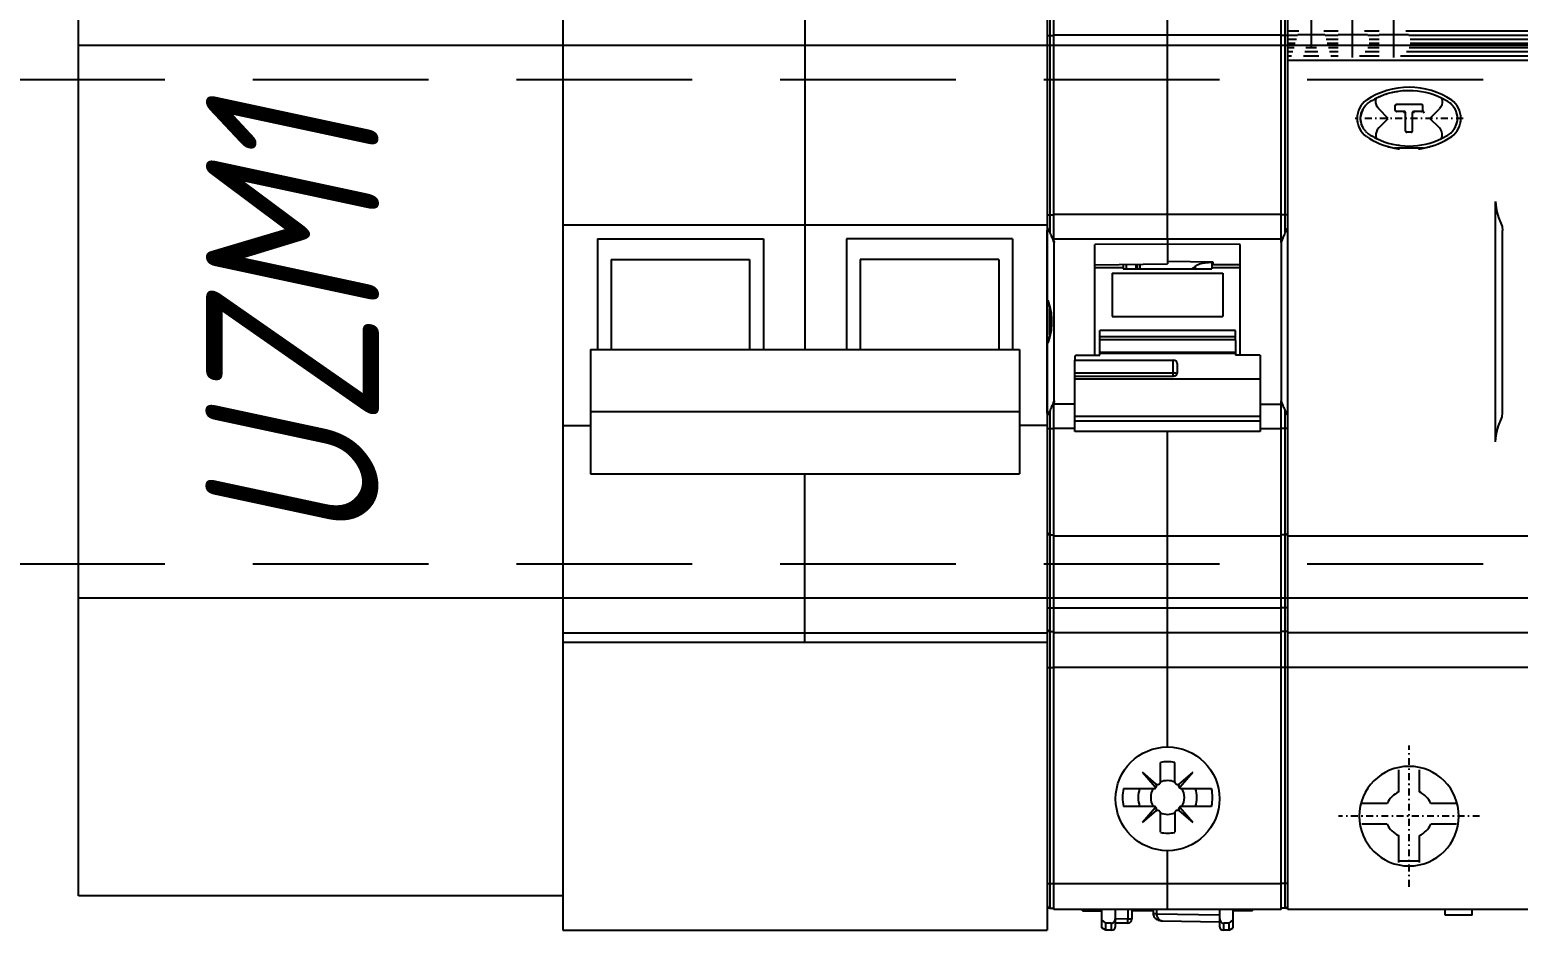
# Model space of a CAD drawing. Header units: millimetres. Extents: x -2573 to 2942, y -1220 to 2800.
# Drawn here: x 128.2 to 235.8, y 1871 to 1936.1 of the extents above; entities that cross this region are included whole.
import ezdxf

# ---------------------------------------------------------------- set-up
doc = ezdxf.new("R2010")
doc.units = ezdxf.units.MM
doc.linetypes.add('DASHDOT', pattern=[1, 0.5, -0.25, 0, -0.25])
doc.linetypes.add('DASHED', pattern=[19.05, 12.7, -6.35])
doc.layers.add('noprint', color=2, linetype='Continuous', true_color=0xffff00, plot=False)
doc.styles.add('textstyle42', font='isocpeui.ttf', dxfattribs={"width": 0.8})

# ---------------------------------------------------------------- blocks, each defined once
blk = doc.blocks.new('рубильник')
for p, q in [((-17.5, 0), (-17.5, -88)), ((17.5, 0), (17.5, -88)), ((-17.5, -88), (17.5, -88))]:
    blk.add_line(p, q)
at = {"color": 0, "linetype": 'Continuous'}
for p, q in [((-17.5, -20.8), (-17.5, -67.2)), ((0, -20.8), (0, -46)), ((17.5, -20.8), (17.5, -67.2)), ((-17.5, -37), (17.5, -37)), ((-15, -38), (-3, -38)), ((-15, -38), (-15, -46)), ((-3, -38), (-3, -46)), ((3, -38), (3, -46)), ((15, -38), (3, -38)), ((15, -38), (15, -46)), ((-14, -39.5), (-4, -39.5)), ((-14, -39.5), (-14, -46)), ((-4, -39.5), (-4, -46)), ((14, -39.5), (4, -39.5)), ((4, -39.5), (4, -46)), ((14, -39.5), (14, -46)), ((-15.5, -46), (-15.5, -55)), ((-15.5, -46), (15.5, -46)), ((15.5, -46), (15.5, -55)), ((-15.5, -50.5), (15.5, -50.5)), ((-17.5, -51.5), (-15.5, -51.5)), ((17.5, -51.5), (15.5, -51.5)), ((-15.5, -55), (15.5, -55)), ((0, -67.2), (0, -55)), ((-17.5, -66.5), (17.5, -66.5)), ((17.5, -67.2), (-17.5, -67.2))]:
    blk.add_line(p, q, dxfattribs=at)
blk = doc.blocks.new('расцепитель')
at = {"color": 7, "linetype": 'Continuous'}
for p, q in [((-8.7, 1.56), (-8.7, -34.03)), ((-8.21, -34.9), (-8.21, 1.86)), ((8.21, -34.9), (8.21, 1.86)), ((8.7, -82.84), (8.7, 1.56)), ((0, -34.67), (0, -10.14)), ((-8.7, -47.25), (-8.7, -34.03)), ((-8.2, -46.37), (-8.2, -34.91)), ((0, -35.04), (-5.25, -35.07)), ((-5.25, -43.06), (-5.25, -35.07)), ((0, -34.67), (0, -36.47)), ((5.25, -35.07), (0, -35.04)), ((5.25, -43.06), (5.25, -35.07)), ((8.2, -34.91), (8.2, -46.37)), ((-5.25, -36.53), (0, -36.47)), ((-3.2, -36.51), (-3.2, -36.73)), ((-3, -36.5), (-3, -36.81)), ((-2.3, -36.5), (-2.3, -36.81)), ((-2, -36.49), (-2, -36.81)), ((3.3, -36.33), (0, -36.29)), ((3.2, -36.33), (3.2, -36.73)), ((3.3, -36.52), (3.3, -36.33)), ((5.25, -36.54), (3.3, -36.52)), ((-4, -37.13), (4, -37.13)), ((-4, -37.13), (-4, -40.26)), ((-3.2, -36.73), (-3.2, -36.81)), ((-3.2, -36.81), (3.2, -36.81)), ((1.75, -36.81), (2, -36.68)), ((2, -36.68), (2, -36.81)), ((3.2, -36.73), (3.2, -36.81)), ((4, -37.13), (4, -40.26)), ((-4, -40.26), (4, -40.26)), ((-4.9, -42), (-4.9, -41.27)), ((4.9, -42), (4.9, -41.27)), ((-4.9, -42.86), (-4.9, -42)), ((4.9, -42.86), (-4.9, -42.86)), ((-4.9, -43.06), (-4.9, -42.86)), ((4.9, -42), (4.9, -42.86)), ((4.9, -42.86), (4.9, -43.06)), ((-6.55, -43.06), (-6.7, -43.13)), ((-6.7, -43.13), (-6.7, -43.43)), ((-6.7, -43.43), (0.4, -43.43)), ((-6.7, -48.57), (-6.7, -43.43)), ((-6.55, -43.06), (-4.9, -43.06)), ((0.7, -43.66), (0.7, -44.36)), ((6.7, -43.06), (4.9, -43.06)), ((6.7, -43.06), (6.7, -48.57)), ((-6.7, -44.58), (0.4, -44.58)), ((-8.7, -47.25), (-8.7, -82.84)), ((-8.21, -83.14), (-8.21, -46.38)), ((8.21, -83.14), (8.21, -46.38)), ((6.7, -48.57), (-6.7, -48.57)), ((0, -71.39), (0, -48.57)), ((-8.5, -56.04), (-8.21, -56.04)), ((8.21, -56.14), (-8.21, -56.14)), ((8.5, -56.04), (8.21, -56.04)), ((-8.5, -63.04), (-8.21, -63.04)), ((8.21, -63.14), (-8.21, -63.14)), ((8.5, -63.04), (8.21, -63.04)), ((-8.5, -65.64), (-8.21, -65.64)), ((8.21, -65.64), (-8.21, -65.64)), ((8.5, -65.64), (8.21, -65.64)), ((-0.51, -73.9), (-0.51, -72.52)), ((0.52, -73.9), (0.52, -72.52)), ((-0.83, -74.08), (-1.82, -73.22)), ((-1.82, -73.22), (-0.9, -74.28)), ((-0.9, -74.28), (-0.8, -74.17)), ((0.79, -74.17), (0.9, -74.28)), ((1.82, -73.22), (0.81, -74.09)), ((0.9, -74.28), (1.82, -73.22)), ((-3.19, -74.39), (-0.99, -74.39)), ((0.99, -74.39), (3.18, -74.39)), ((-0.99, -75.69), (-3.19, -75.69)), ((-0.9, -75.8), (-1.82, -76.86)), ((-1.82, -76.86), (-0.83, -76)), ((-0.8, -75.91), (-0.9, -75.8)), ((-0.51, -77.56), (-0.51, -76.18)), ((0.52, -76.17), (0.52, -77.56)), ((0.9, -75.8), (0.8, -75.9)), ((0.83, -76), (1.82, -76.86)), ((1.82, -76.86), (0.9, -75.8)), ((3.18, -75.69), (1, -75.69)), ((0, -83.14), (0, -78.89)), ((-8.5, -83.04), (-8.21, -83.04)), ((8.21, -83.14), (-8.21, -83.14)), ((-6.15, -83.24), (-6.15, -83.14)), ((-6.15, -83.24), (-4.75, -83.24)), ((-4.75, -84.47), (-4.75, -83.14)), ((-3.75, -84.34), (-3.75, -83.14)), ((-2.58, -83.14), (-2.58, -83.82)), ((-1.04, -83.24), (-2.58, -83.24)), ((-1.04, -83.14), (-1.04, -83.45)), ((3.75, -83.14), (3.75, -84.34)), ((4.75, -84.47), (4.75, -83.14)), ((6.15, -83.24), (4.75, -83.24)), ((6.15, -83.24), (6.15, -83.14)), ((8.5, -83.04), (8.21, -83.04)), ((-4.45, -84.14), (-4.75, -83.89)), ((-4.45, -84.64), (-4.75, -84.47)), ((-4.05, -84.14), (-4.45, -84.14)), ((-4.45, -84.64), (-4.45, -84.14)), ((-4.05, -84.64), (-4.45, -84.64)), ((-2.88, -84.12), (-3.75, -84.13)), ((-0.37, -83.95), (3.75, -84.02)), ((4.45, -84.14), (4.05, -84.14)), ((4.45, -84.64), (4.05, -84.64)), ((4.45, -84.14), (4.75, -83.89)), ((4.45, -84.64), (4.45, -84.14)), ((4.45, -84.64), (4.75, -84.47))]:
    blk.add_line(p, q, dxfattribs=at)
at = {"color": 9, "linetype": 'Continuous', "true_color": 0xc0c0c0}
for p, q in [((-8.5, 1.76), (-8.5, -34.18)), ((8.5, -34.18), (8.5, 1.76)), ((-8.5, -19.94), (-8.21, -19.94)), ((8.21, -19.93), (-8.21, -19.93)), ((8.5, -19.94), (8.21, -19.94)), ((-8.5, -32.91), (-8.21, -32.91)), ((8.21, -32.9), (-8.21, -32.9)), ((8.5, -32.91), (8.21, -32.91)), ((-8.25, -34.76), (-8.21, -34.76)), ((8.21, -34.67), (-8.21, -34.67)), ((8.25, -34.76), (8.21, -34.76)), ((-2.19, -36.5), (-2.19, -36.81)), ((-5.25, -36.73), (-3.2, -36.73)), ((3.2, -36.73), (5.25, -36.73)), ((-8.5, -41.6), (-8.5, -39.68)), ((4.9, -41.27), (-4.9, -41.27)), ((4.9, -41.73), (-4.9, -41.73)), ((4.9, -41.95), (-4.9, -41.95)), ((4.9, -42.94), (-4.9, -42.94)), ((0.4, -44.58), (0.4, -43.43)), ((-6.7, -44.35), (0.4, -44.35)), ((6.7, -44.8), (-6.7, -44.8)), ((-8.5, -47.09), (-8.5, -83.04)), ((-8.25, -46.52), (-8.21, -46.52)), ((-6.7, -46.61), (-8.21, -46.61)), ((6.7, -46.61), (8.21, -46.61)), ((8.25, -46.52), (8.21, -46.52)), ((8.5, -83.04), (8.5, -47.09)), ((-8.5, -48.37), (-8.21, -48.37)), ((-6.7, -48.37), (-8.21, -48.37)), ((6.7, -47.5), (-6.7, -47.5)), ((6.7, -47.84), (-6.7, -47.84)), ((6.7, -48.37), (8.21, -48.37)), ((8.5, -48.37), (8.21, -48.37)), ((-8.5, -61.34), (-8.21, -61.34)), ((8.21, -61.35), (-8.21, -61.35)), ((8.5, -61.34), (8.21, -61.34)), ((-8.5, -81.27), (-8.21, -81.27)), ((8.21, -81.28), (-8.21, -81.28)), ((8.5, -81.27), (8.21, -81.27)), ((-5.85, -83.24), (-5.85, -83.14)), ((-2.88, -83.82), (-3.75, -83.83)), ((-2.88, -83.14), (-2.88, -83.82)), ((-2.88, -83.82), (-2.58, -83.82)), ((-2.88, -84.12), (-2.88, -83.82)), ((-2.2, -83.24), (-2.2, -83.14)), ((-0.8, -83.45), (-1.04, -83.45)), ((-0.8, -83.14), (-0.8, -83.45)), ((-0.8, -83.45), (3.75, -83.52)), ((5.85, -83.24), (5.85, -83.14)), ((-4.05, -84.64), (-4.05, -84.14)), ((4.05, -84.14), (4.05, -84.64))]:
    blk.add_line(p, q, dxfattribs=at)
at = {"color": 7, "linetype": 'Continuous'}
for points in [[(-8.67, -39.19), (-8.64, -39.25), (-8.58, -39.4), (-8.53, -39.56), (-8.49, -39.71), (-8.46, -39.87), (-8.44, -40.02), (-8.42, -40.18), (-8.41, -40.33), (-8.4, -40.49), (-8.4, -40.64)], [(-8.4, -40.64), (-8.4, -40.78), (-8.41, -40.94), (-8.42, -41.1), (-8.44, -41.26), (-8.46, -41.41), (-8.49, -41.57), (-8.53, -41.72), (-8.58, -41.87), (-8.64, -42.03), (-8.67, -42.09)], [(-1.04, -83.45), (-1.04, -83.47), (-1.04, -83.52), (-1.02, -83.57), (-1, -83.62), (-0.98, -83.67), (-0.94, -83.72), (-0.9, -83.76), (-0.85, -83.8), (-0.8, -83.84), (-0.74, -83.87), (-0.68, -83.9), (-0.61, -83.92), (-0.54, -83.94), (-0.47, -83.95), (-0.39, -83.95), (-0.37, -83.95)]]:
    blk.add_lwpolyline(points, dxfattribs=at)
blk.add_circle((0, -75.14), 3.75, dxfattribs=at)
at = {"color": 9, "linetype": 'Continuous', "true_color": 0xc0c0c0}
for centre, start, end in [((-11.97, -40.58), 25.1846, 25.5893), ((-11.97, -40.7), 334.4106, 334.8154)]:
    blk.add_arc(centre, 3.63, start, end, dxfattribs=at)
at = {"color": 7, "linetype": 'Continuous'}
for centre, radius, start, end in [((-8.5, -55.84), 0.2, 180, 270), ((8.5, -55.84), 0.2, 270, 0), ((-8.5, -62.84), 0.2, 180, 270), ((8.5, -62.84), 0.2, 270, 0), ((0, -75.04), 2.58, 78.463, 101.537), ((-0.99, -74.19), 0.2, 270, 45.573), ((-0.71, -73.9), 0.2, 225.573, 0), ((0, -75.04), 1.22, 65.0308, 114.9692), ((0.72, -73.9), 0.2, 180, 313.0821), ((0.99, -74.19), 0.2, 133.0821, 270), ((0, -75.04), 3.25, 168.4677, 191.5323), ((0, -75.04), 2.12, 162.1391, 197.8609), ((0, -75.04), 1.22, 147.8061, 212.1939), ((0, -75.04), 1.22, 0, 32.1939), ((0, -75.04), 1.22, 327.8061, 0), ((0, -75.04), 2.12, 342.1391, 17.8609), ((0, -75.04), 3.25, 348.463, 11.537), ((-0.99, -75.89), 0.2, 314.427, 90), ((-0.71, -76.18), 0.2, 0, 134.427), ((0, -75.04), 1.22, 245.0308, 294.9692), ((0.72, -76.17), 0.2, 45.4387, 180), ((1, -75.89), 0.2, 90, 225.4387), ((0, -75.04), 2.58, 258.463, 281.537), ((-8.5, -82.84), 0.2, 180, 270), ((-2.88, -83.82), 0.3, 270.5773, 0.0001), ((8.5, -82.84), 0.2, 270, 0), ((-4.05, -84.34), 0.3, 270, 0), ((4.05, -84.34), 0.3, 180, 270)]:
    blk.add_arc(centre, radius, start, end, dxfattribs=at)
for centre, major_axis, ratio, start_param, end_param in [((0.4, -43.66), (-0.3, 0), 0.762405, 3.141593, 4.712389), ((0.4, -44.36), (-0.3, 0), 0.701661, 1.570796, 3.141593), ((-4.05, -83.72), (0, 0.424), 0.707107, 3.141593, 4.712389), ((4.05, -83.72), (0, -0.424), 0.707107, 4.712389, 6.283185)]:
    blk.add_ellipse(centre, major_axis=major_axis, ratio=ratio, start_param=start_param, end_param=end_param, dxfattribs=at)
at = {"color": 9, "linetype": 'Continuous', "true_color": 0xc0c0c0}
for points, knots in [([(-8.7, -19.96), (-8.7, -19.96), (-8.7, -19.96), (-8.7, -19.96), (-8.69, -19.96), (-8.68, -19.95), (-8.66, -19.95), (-8.64, -19.95), (-8.61, -19.95), (-8.56, -19.94), (-8.53, -19.94), (-8.5, -19.94)], [0, 0, 0, 0, 0.011049, 0.028326, 0.053708, 0.087568, 0.180168, 0.303483, 0.4531, 0.623445, 1, 1, 1, 1]), ([(8.7, -19.96), (8.7, -19.96), (8.7, -19.96), (8.7, -19.96), (8.69, -19.96), (8.68, -19.95), (8.66, -19.95), (8.64, -19.95), (8.61, -19.95), (8.56, -19.94), (8.53, -19.94), (8.5, -19.94)], [0, 0, 0, 0, 0.011049, 0.028325, 0.053709, 0.087567, 0.180169, 0.303485, 0.4531, 0.623446, 1, 1, 1, 1]), ([(-8.7, -32.92), (-8.7, -32.92), (-8.7, -32.91), (-8.7, -32.91), (-8.69, -32.91), (-8.68, -32.91), (-8.68, -32.91), (-8.67, -32.91), (-8.65, -32.91), (-8.64, -32.91), (-8.61, -32.91), (-8.58, -32.91), (-8.54, -32.91), (-8.51, -32.91), (-8.5, -32.91)], [0, 0, 0, 0, 0.006112, 0.020951, 0.045011, 0.078174, 0.120154, 0.170571, 0.228947, 0.294727, 0.44592, 0.618366, 0.805443, 1, 1, 1, 1]), ([(8.7, -32.92), (8.7, -32.92), (8.7, -32.91), (8.7, -32.91), (8.69, -32.91), (8.68, -32.91), (8.68, -32.91), (8.67, -32.91), (8.65, -32.91), (8.64, -32.91), (8.61, -32.91), (8.58, -32.91), (8.54, -32.91), (8.51, -32.91), (8.5, -32.91)], [0, 0, 0, 0, 0.006113, 0.020951, 0.045012, 0.078173, 0.120154, 0.170572, 0.228946, 0.294729, 0.44592, 0.618367, 0.805444, 1, 1, 1, 1]), ([(-8.69, -39.03), (-8.66, -39.09), (-8.61, -39.21), (-8.55, -39.39), (-8.49, -39.58), (-8.45, -39.78), (-8.42, -39.98), (-8.39, -40.27), (-8.39, -40.49), (-8.39, -40.64)], [0, 0, 0, 0, 0.113595, 0.22929, 0.348496, 0.47193, 0.599594, 0.730886, 1, 1, 1, 1]), ([(-8.39, -40.64), (-8.39, -40.79), (-8.39, -41.01), (-8.42, -41.3), (-8.45, -41.5), (-8.49, -41.7), (-8.55, -41.89), (-8.61, -42.07), (-8.66, -42.19), (-8.69, -42.24)], [0, 0, 0, 0, 0.269114, 0.400406, 0.52807, 0.651504, 0.77071, 0.886405, 1, 1, 1, 1]), ([(0.69, -44.42), (0.68, -44.42), (0.67, -44.41), (0.65, -44.39), (0.61, -44.38), (0.56, -44.36), (0.49, -44.35), (0.43, -44.35), (0.4, -44.35)], [0, 0, 0, 0, 0.077213, 0.170417, 0.279785, 0.404096, 0.688251, 1, 1, 1, 1]), ([(-8.7, -48.36), (-8.7, -48.36), (-8.7, -48.36), (-8.7, -48.36), (-8.69, -48.37), (-8.68, -48.37), (-8.68, -48.37), (-8.67, -48.37), (-8.65, -48.37), (-8.64, -48.37), (-8.61, -48.37), (-8.58, -48.37), (-8.54, -48.37), (-8.51, -48.37), (-8.5, -48.37)], [0, 0, 0, 0, 0.006112, 0.020951, 0.045011, 0.078174, 0.120154, 0.170571, 0.228947, 0.294727, 0.44592, 0.618366, 0.805443, 1, 1, 1, 1]), ([(8.7, -48.36), (8.7, -48.36), (8.7, -48.36), (8.7, -48.36), (8.69, -48.37), (8.68, -48.37), (8.68, -48.37), (8.67, -48.37), (8.65, -48.37), (8.64, -48.37), (8.61, -48.37), (8.58, -48.37), (8.54, -48.37), (8.51, -48.37), (8.5, -48.37)], [0, 0, 0, 0, 0.006112, 0.020951, 0.045012, 0.078174, 0.120154, 0.170571, 0.228948, 0.294727, 0.44592, 0.618366, 0.805443, 1, 1, 1, 1]), ([(-8.7, -61.32), (-8.7, -61.32), (-8.7, -61.32), (-8.7, -61.32), (-8.69, -61.32), (-8.68, -61.33), (-8.66, -61.33), (-8.64, -61.33), (-8.61, -61.33), (-8.56, -61.34), (-8.53, -61.34), (-8.5, -61.34)], [0, 0, 0, 0, 0.011071, 0.028361, 0.053751, 0.087615, 0.180217, 0.303528, 0.453137, 0.623472, 1, 1, 1, 1]), ([(8.7, -61.32), (8.7, -61.32), (8.7, -61.32), (8.7, -61.32), (8.69, -61.32), (8.68, -61.33), (8.66, -61.33), (8.64, -61.33), (8.61, -61.33), (8.56, -61.34), (8.53, -61.34), (8.5, -61.34)], [0, 0, 0, 0, 0.011071, 0.028361, 0.053751, 0.087615, 0.180217, 0.303529, 0.453137, 0.623472, 1, 1, 1, 1]), ([(-8.7, -81.26), (-8.7, -81.26), (-8.7, -81.26), (-8.7, -81.26), (-8.69, -81.26), (-8.68, -81.26), (-8.66, -81.27), (-8.64, -81.27), (-8.61, -81.27), (-8.58, -81.27), (-8.54, -81.27), (-8.51, -81.27), (-8.5, -81.27)], [0, 0, 0, 0, 0.008294, 0.024077, 0.048626, 0.082035, 0.174467, 0.298258, 0.448803, 0.620399, 0.806492, 1, 1, 1, 1]), ([(8.7, -81.26), (8.7, -81.26), (8.7, -81.26), (8.7, -81.26), (8.69, -81.26), (8.68, -81.26), (8.66, -81.27), (8.64, -81.27), (8.61, -81.27), (8.58, -81.27), (8.54, -81.27), (8.51, -81.27), (8.5, -81.27)], [0, 0, 0, 0, 0.008294, 0.024077, 0.048626, 0.082035, 0.174467, 0.298258, 0.448803, 0.620399, 0.806493, 1, 1, 1, 1]), ([(-0.8, -83.45), (-0.8, -83.48), (-0.79, -83.56), (-0.76, -83.66), (-0.71, -83.75), (-0.66, -83.83), (-0.59, -83.88), (-0.52, -83.92), (-0.45, -83.95), (-0.4, -83.95), (-0.37, -83.95)], [0, 0, 0, 0, 0.154622, 0.302409, 0.439693, 0.566093, 0.683071, 0.7928, 0.897644, 1, 1, 1, 1])]:
    blk.add_open_spline(points, degree=3, knots=knots, dxfattribs=at)
at = {"color": 7, "linetype": 'Continuous'}
for points, knots in [([(-8.5, -34.18), (-8.51, -34.17), (-8.52, -34.13), (-8.54, -34.08), (-8.56, -34.04), (-8.57, -34.02), (-8.59, -33.99), (-8.6, -33.96), (-8.61, -33.94), (-8.62, -33.93), (-8.63, -33.92), (-8.64, -33.91), (-8.65, -33.9), (-8.66, -33.89), (-8.66, -33.89), (-8.67, -33.9), (-8.68, -33.91), (-8.69, -33.93), (-8.7, -33.97), (-8.7, -34.01), (-8.7, -34.03)], [0, 0, 0, 0, 0.12543, 0.250803, 0.31323, 0.375277, 0.4367, 0.497111, 0.555848, 0.584244, 0.611678, 0.637778, 0.662035, 0.684082, 0.694716, 0.705833, 0.732341, 0.765588, 0.841215, 1, 1, 1, 1]), ([(-8.25, -34.76), (-8.27, -34.72), (-8.3, -34.64), (-8.39, -34.45), (-8.46, -34.3), (-8.5, -34.18)], [0, 0, 0, 0, 0.192809, 0.427431, 1, 1, 1, 1]), ([(8.5, -34.18), (8.46, -34.3), (8.39, -34.45), (8.3, -34.64), (8.27, -34.72), (8.25, -34.76)], [0, 0, 0, 0, 0.572569, 0.807191, 1, 1, 1, 1]), ([(8.7, -34.03), (8.7, -34.01), (8.7, -33.97), (8.69, -33.93), (8.68, -33.91), (8.67, -33.9), (8.66, -33.89), (8.66, -33.89), (8.65, -33.9), (8.64, -33.91), (8.63, -33.92), (8.62, -33.93), (8.61, -33.94), (8.6, -33.96), (8.59, -33.99), (8.57, -34.02), (8.56, -34.04), (8.54, -34.08), (8.52, -34.13), (8.51, -34.17), (8.5, -34.18)], [0, 0, 0, 0, 0.158787, 0.234419, 0.267664, 0.294174, 0.305289, 0.315921, 0.337967, 0.362224, 0.388323, 0.415756, 0.444153, 0.502889, 0.5633, 0.624723, 0.68677, 0.749197, 0.87457, 1, 1, 1, 1]), ([(-8.21, -34.9), (-8.21, -34.89), (-8.22, -34.84), (-8.24, -34.79), (-8.25, -34.76)], [0, 0, 0, 0, 0.255977, 1, 1, 1, 1]), ([(-8.21, -34.79), (-8.21, -34.8), (-8.2, -34.84), (-8.2, -34.88), (-8.2, -34.91)], [0, 0, 0, 0, 0.243379, 1, 1, 1, 1]), ([(8.2, -34.91), (8.2, -34.9), (8.2, -34.86), (8.2, -34.82), (8.21, -34.79)], [0, 0, 0, 0, 0.257159, 1, 1, 1, 1]), ([(8.25, -34.76), (8.25, -34.77), (8.23, -34.81), (8.22, -34.86), (8.21, -34.9)], [0, 0, 0, 0, 0.245337, 1, 1, 1, 1]), ([(2, -36.68), (2, -36.67), (2, -36.64), (2.02, -36.61), (2.05, -36.59), (2.09, -36.56), (2.14, -36.53), (2.2, -36.51), (2.26, -36.48), (2.37, -36.45), (2.52, -36.41), (2.73, -36.38), (2.96, -36.35), (3.12, -36.34), (3.2, -36.34)], [0, 0, 0, 0, 0.023038, 0.048867, 0.07944, 0.115865, 0.15866, 0.207997, 0.263827, 0.325959, 0.467826, 0.630351, 0.809351, 1, 1, 1, 1]), ([(-8.67, -39.19), (-8.68, -39.17), (-8.7, -39.12), (-8.7, -39.07), (-8.7, -39.04)], [0, 0, 0, 0, 0.495069, 1, 1, 1, 1]), ([(-8.67, -42.09), (-8.68, -42.11), (-8.7, -42.16), (-8.7, -42.21), (-8.7, -42.24)], [0, 0, 0, 0, 0.49507, 1, 1, 1, 1]), ([(-8.7, -47.25), (-8.7, -47.27), (-8.7, -47.31), (-8.69, -47.35), (-8.68, -47.37), (-8.67, -47.38), (-8.66, -47.38), (-8.66, -47.38), (-8.65, -47.38), (-8.64, -47.37), (-8.63, -47.36), (-8.62, -47.35), (-8.61, -47.34), (-8.6, -47.32), (-8.59, -47.29), (-8.57, -47.26), (-8.56, -47.24), (-8.54, -47.2), (-8.52, -47.15), (-8.51, -47.11), (-8.5, -47.09)], [0, 0, 0, 0, 0.158789, 0.234419, 0.26766, 0.294164, 0.305277, 0.315911, 0.337951, 0.362207, 0.388306, 0.41574, 0.444136, 0.502874, 0.563286, 0.624711, 0.68676, 0.749189, 0.874566, 1, 1, 1, 1]), ([(-8.5, -47.09), (-8.46, -46.98), (-8.39, -46.83), (-8.3, -46.64), (-8.27, -46.56), (-8.25, -46.52)], [0, 0, 0, 0, 0.572569, 0.807191, 1, 1, 1, 1]), ([(-8.25, -46.52), (-8.25, -46.51), (-8.23, -46.46), (-8.22, -46.42), (-8.21, -46.38)], [0, 0, 0, 0, 0.245337, 1, 1, 1, 1]), ([(-8.2, -46.37), (-8.2, -46.38), (-8.2, -46.42), (-8.2, -46.46), (-8.21, -46.49)], [0, 0, 0, 0, 0.257159, 1, 1, 1, 1]), ([(8.21, -46.49), (8.21, -46.48), (8.2, -46.44), (8.2, -46.4), (8.2, -46.37)], [0, 0, 0, 0, 0.243379, 1, 1, 1, 1]), ([(8.21, -46.38), (8.21, -46.39), (8.22, -46.44), (8.24, -46.49), (8.25, -46.52)], [0, 0, 0, 0, 0.255977, 1, 1, 1, 1]), ([(8.25, -46.52), (8.27, -46.56), (8.3, -46.64), (8.39, -46.83), (8.46, -46.98), (8.5, -47.09)], [0, 0, 0, 0, 0.192809, 0.427431, 1, 1, 1, 1]), ([(8.5, -47.09), (8.51, -47.11), (8.52, -47.15), (8.54, -47.2), (8.56, -47.24), (8.57, -47.26), (8.59, -47.29), (8.6, -47.32), (8.61, -47.34), (8.62, -47.35), (8.63, -47.36), (8.64, -47.37), (8.65, -47.38), (8.66, -47.38), (8.66, -47.38), (8.67, -47.38), (8.68, -47.37), (8.69, -47.35), (8.7, -47.31), (8.7, -47.27), (8.7, -47.25)], [0, 0, 0, 0, 0.125429, 0.250801, 0.313227, 0.375275, 0.436697, 0.497107, 0.555844, 0.58424, 0.611673, 0.637773, 0.662031, 0.68408, 0.694713, 0.70583, 0.73234, 0.765588, 0.841216, 1, 1, 1, 1]), ([(-8.7, -65.63), (-8.7, -65.63), (-8.7, -65.63), (-8.7, -65.63), (-8.69, -65.63), (-8.68, -65.63), (-8.68, -65.63), (-8.67, -65.63), (-8.65, -65.63), (-8.64, -65.63), (-8.61, -65.63), (-8.58, -65.64), (-8.54, -65.64), (-8.51, -65.64), (-8.5, -65.64)], [0, 0, 0, 0, 0.005889, 0.020641, 0.044648, 0.077774, 0.119731, 0.170135, 0.228509, 0.294297, 0.44554, 0.618082, 0.805291, 1, 1, 1, 1]), ([(8.7, -65.63), (8.7, -65.63), (8.7, -65.63), (8.7, -65.63), (8.69, -65.63), (8.68, -65.63), (8.68, -65.63), (8.67, -65.63), (8.65, -65.63), (8.64, -65.63), (8.61, -65.63), (8.58, -65.64), (8.54, -65.64), (8.51, -65.64), (8.5, -65.64)], [0, 0, 0, 0, 0.005895, 0.020644, 0.044651, 0.077778, 0.119734, 0.170138, 0.228512, 0.294299, 0.445542, 0.618083, 0.805291, 1, 1, 1, 1])]:
    blk.add_open_spline(points, degree=3, knots=knots, dxfattribs=at)
blk = doc.blocks.new('УЗО')
at = {"linetype": 'Continuous'}
for p, q in [((0, -19), (0, 19)), ((0, 15.4), (0, 19)), ((1.68, 18.91), (1.68, 16.32)), ((4.64, 18.93), (4.64, 15.59)), ((7.62, 18.93), (7.62, 15.59)), ((0.79, 17.5), (0, 17.5)), ((2.66, 17.25), (0.72, 17.25)), ((3.63, 17.5), (2.59, 17.5)), ((5.74, 17.25), (3.63, 17.25)), ((6.6, 17.5), (5.54, 17.5)), ((8.71, 17.25), (6.6, 17.25)), ((35, 17.5), (8.51, 17.5)), ((0.7, 17.2), (0, 17.2)), ((0.61, 16.9), (0, 16.9)), ((0.52, 16.6), (0, 16.6)), ((0.44, 16.3), (0, 16.3)), ((2.07, 16.3), (1.3, 16.3)), ((3.63, 17.2), (2.68, 17.2)), ((3.63, 16.9), (2.76, 16.9)), ((3.63, 16.6), (2.84, 16.6)), ((3.63, 16.3), (2.93, 16.3)), ((6.6, 17.2), (5.76, 17.2)), ((6.6, 16.3), (5.78, 16.3)), ((6.6, 16.9), (5.86, 16.9)), ((6.6, 16.6), (5.86, 16.6)), ((35, 17.2), (8.73, 17.2)), ((35, 16.3), (8.75, 16.3)), ((35, 16.9), (8.83, 16.9)), ((35, 16.6), (8.83, 16.6)), ((0.35, 16), (0, 16)), ((0.26, 15.7), (0, 15.7)), ((0, 15.4), (35, 15.4)), ((2.24, 15.7), (1.12, 15.7)), ((2.15, 16), (1.21, 16)), ((3.63, 16), (3.01, 16)), ((3.63, 15.7), (3.1, 15.7)), ((6.6, 15.7), (5.17, 15.7)), ((6.6, 16), (5.59, 16)), ((35, 15.7), (8.14, 15.7)), ((35, 16), (8.56, 16)), ((5.39, 11.8), (5.41, 11.85)), ((5.59, 12.12), (5.62, 12.15)), ((5.62, 12.15), (5.64, 12.17)), ((5.64, 12.17), (5.67, 12.2)), ((5.67, 12.2), (5.69, 12.22)), ((5.75, 12.27), (5.81, 12.32)), ((7.25, 11.2), (6.56, 11.89)), ((7.75, 12.1), (7.75, 12.12)), ((7.75, 11.8), (7.75, 12.1)), ((7.76, 12.15), (7.78, 12.17)), ((7.76, 12.15), (7.78, 12.17)), ((7.78, 12.17), (7.8, 12.19)), ((7.78, 12.17), (7.8, 12.19)), ((7.78, 12.17), (7.78, 12.17)), ((7.82, 12.2), (7.8, 12.2)), ((7.8, 12.19), (7.82, 12.2)), ((7.85, 12.2), (7.82, 12.2)), ((7.83, 12.2), (7.85, 12.2)), ((9.65, 12.2), (7.85, 12.2)), ((9.67, 12.2), (9.65, 12.2)), ((9.68, 12.2), (9.65, 12.2)), ((9.68, 12.2), (9.69, 12.2)), ((9.7, 12.2), (9.69, 12.2)), ((9.72, 12.17), (9.7, 12.19)), ((9.74, 12.15), (9.72, 12.17)), ((9.75, 12.1), (9.75, 12.12)), ((9.75, 11.8), (9.75, 12.1)), ((10.25, 11.2), (10.94, 11.89)), ((11.74, 12.28), (11.69, 12.32)), ((11.83, 12.2), (11.79, 12.24)), ((11.91, 12.11), (11.87, 12.15)), ((11.99, 12.02), (11.95, 12.06)), ((12, 12), (11.99, 12.01)), ((12.02, 11.97), (12, 12)), ((12.03, 11.95), (12.02, 11.97)), ((12.05, 11.92), (12.03, 11.95)), ((12.06, 11.9), (12.05, 11.92)), ((12.08, 11.87), (12.06, 11.9)), ((12.09, 11.85), (12.08, 11.87)), ((12.1, 11.82), (12.09, 11.85)), ((5.25, 11.3), (5.26, 11.32)), ((5.25, 11.31), (5.26, 11.32)), ((5.25, 11.27), (5.25, 11.31)), ((5.25, 11.26), (5.25, 11.3)), ((5.25, 11.27), (5.25, 11.3)), ((5.25, 11.26), (5.25, 11.26)), ((5.25, 11.25), (5.25, 11.26)), ((5.25, 11.2), (5.25, 11.25)), ((5.25, 11.25), (5.25, 11.25)), ((5.25, 11.25), (5.25, 11.25)), ((5.25, 11.25), (5.25, 11.25)), ((5.25, 11.25), (5.25, 11.25)), ((5.25, 11.25), (5.25, 11.25)), ((5.25, 11.16), (5.25, 11.2)), ((5.25, 11.16), (5.25, 11.16)), ((5.25, 11.16), (5.25, 11.16)), ((5.25, 11.16), (5.25, 11.16)), ((5.25, 11.16), (5.25, 11.16)), ((5.25, 11.16), (5.25, 11.16)), ((5.25, 11.15), (5.25, 11.16)), ((5.25, 11.15), (5.25, 11.15)), ((5.25, 11.11), (5.25, 11.15)), ((5.25, 11.1), (5.25, 11.11)), ((5.25, 11.1), (5.25, 11.1)), ((5.25, 11.09), (5.25, 11.1)), ((5.25, 11.08), (5.25, 11.09)), ((5.26, 11.06), (5.25, 11.09)), ((5.25, 11.09), (5.25, 11.09)), ((5.26, 11.06), (5.25, 11.09)), ((5.26, 11.4), (5.27, 11.45)), ((5.26, 11.39), (5.27, 11.45)), ((5.26, 11.39), (5.27, 11.45)), ((5.26, 11.39), (5.26, 11.39)), ((5.26, 11.33), (5.26, 11.38)), ((5.26, 11.37), (5.26, 11.38)), ((5.26, 11.38), (5.26, 11.38)), ((5.26, 11.33), (5.26, 11.37)), ((5.26, 11.33), (5.26, 11.37)), ((5.26, 11.33), (5.26, 11.33)), ((5.26, 11.32), (5.26, 11.33)), ((5.26, 11.32), (5.26, 11.32)), ((5.26, 11.32), (5.26, 11.32)), ((5.26, 11.05), (5.26, 11.06)), ((5.27, 11), (5.26, 11.04)), ((5.27, 11), (5.26, 11.04)), ((5.27, 11), (5.26, 11.03)), ((5.27, 11.41), (5.27, 11.45)), ((5.27, 10.94), (5.27, 10.98)), ((5.28, 11.47), (5.29, 11.51)), ((5.28, 11.47), (5.29, 11.51)), ((5.29, 10.89), (5.28, 10.93)), ((5.29, 10.88), (5.28, 10.92)), ((5.29, 11.55), (5.3, 11.58)), ((5.32, 10.76), (5.3, 10.81)), ((5.31, 11.6), (5.33, 11.66)), ((5.31, 11.6), (5.31, 11.6)), ((5.32, 11.62), (5.33, 11.66)), ((5.33, 11.67), (5.35, 11.72)), ((5.36, 11.75), (5.38, 11.79)), ((6.56, 10.51), (7.25, 11.2)), ((7.75, 11.79), (7.75, 11.8)), ((7.75, 11.78), (7.75, 11.8)), ((7.76, 11.75), (7.75, 11.77)), ((7.75, 11.77), (7.75, 11.77)), ((7.76, 11.75), (7.76, 11.75)), ((7.85, 11.7), (7.83, 11.7)), ((8.4, 11.7), (7.85, 11.7)), ((8.41, 11.58), (8.41, 11.7)), ((8.47, 11.67), (8.47, 11.67)), ((8.48, 11.65), (8.47, 11.67)), ((8.49, 11.64), (8.48, 11.65)), ((8.49, 11.63), (8.48, 11.65)), ((8.5, 11.63), (8.49, 11.63)), ((8.5, 11.62), (8.5, 11.63)), ((8.5, 11.6), (8.5, 11.62)), ((8.5, 10.5), (8.5, 11.6)), ((9, 11.62), (9, 11.63)), ((9, 11.63), (9.01, 11.63)), ((9, 11.6), (9, 11.62)), ((9, 10.5), (9, 11.6)), ((9.01, 11.63), (9.02, 11.65)), ((9.01, 11.64), (9.02, 11.65)), ((9.02, 11.65), (9.03, 11.67)), ((9.03, 11.67), (9.03, 11.67)), ((9.09, 11.59), (9.09, 11.6)), ((9.1, 11.58), (9.09, 11.59)), ((9.65, 11.7), (9.1, 11.7)), ((9.65, 11.7), (9.67, 11.7)), ((9.74, 11.75), (9.75, 11.77)), ((9.74, 11.75), (9.74, 11.75)), ((9.75, 11.79), (9.75, 11.8)), ((9.75, 11.78), (9.75, 11.8)), ((9.75, 11.77), (9.75, 11.77)), ((10.94, 10.51), (10.25, 11.2)), ((12.11, 11.8), (12.11, 11.82)), ((12.13, 11.76), (12.11, 11.8)), ((12.14, 11.75), (12.13, 11.76)), ((12.15, 11.73), (12.14, 11.75)), ((12.18, 11.64), (12.16, 11.68)), ((12.17, 10.74), (12.19, 10.8)), ((12.17, 10.74), (12.19, 10.79)), ((12.19, 10.8), (12.19, 10.8)), ((12.21, 11.54), (12.2, 11.58)), ((12.2, 10.81), (12.21, 10.87)), ((12.22, 11.48), (12.21, 11.51)), ((12.21, 10.89), (12.23, 10.94)), ((12.21, 10.88), (12.22, 10.93)), ((12.21, 10.89), (12.22, 10.93)), ((12.23, 11.41), (12.23, 11.46)), ((12.23, 11.42), (12.23, 11.46)), ((12.24, 11.36), (12.23, 11.4)), ((12.24, 11.36), (12.23, 11.4)), ((12.23, 10.95), (12.24, 11.01)), ((12.23, 10.95), (12.24, 11.01)), ((12.23, 10.95), (12.23, 10.99)), ((12.23, 10.95), (12.23, 10.99)), ((12.24, 11.34), (12.24, 11.35)), ((12.25, 11.31), (12.24, 11.34)), ((12.25, 11.31), (12.24, 11.34)), ((12.24, 11.08), (12.25, 11.1)), ((12.24, 11.08), (12.25, 11.09)), ((12.24, 11.07), (12.24, 11.08)), ((12.24, 11.08), (12.24, 11.08)), ((12.24, 11.08), (12.24, 11.08)), ((12.24, 11.03), (12.24, 11.07)), ((12.24, 11.02), (12.24, 11.07)), ((12.24, 11.03), (12.24, 11.07)), ((12.24, 11.07), (12.24, 11.07)), ((12.24, 11.02), (12.24, 11.03)), ((12.24, 11.02), (12.24, 11.02)), ((12.24, 11.01), (12.24, 11.01)), ((12.25, 11.31), (12.25, 11.32)), ((12.25, 11.31), (12.25, 11.31)), ((12.25, 11.31), (12.25, 11.31)), ((12.25, 11.3), (12.25, 11.31)), ((12.25, 11.3), (12.25, 11.3)), ((12.25, 11.29), (12.25, 11.3)), ((12.25, 11.28), (12.25, 11.29)), ((12.25, 11.25), (12.25, 11.28)), ((12.25, 11.26), (12.25, 11.28)), ((12.25, 11.25), (12.25, 11.25)), ((12.25, 11.24), (12.25, 11.25)), ((12.25, 11.24), (12.25, 11.24)), ((12.25, 11.24), (12.25, 11.24)), ((12.25, 11.24), (12.25, 11.24)), ((12.25, 11.24), (12.25, 11.24)), ((12.25, 11.2), (12.25, 11.24)), ((12.25, 11.24), (12.25, 11.24)), ((12.25, 11.15), (12.25, 11.2)), ((12.25, 11.14), (12.25, 11.15)), ((12.25, 11.15), (12.25, 11.15)), ((12.25, 11.15), (12.25, 11.15)), ((12.25, 11.15), (12.25, 11.15)), ((12.25, 11.15), (12.25, 11.15)), ((12.25, 11.15), (12.25, 11.15)), ((12.25, 11.1), (12.25, 11.14)), ((12.25, 11.14), (12.25, 11.14)), ((12.25, 11.1), (12.25, 11.13)), ((12.25, 11.09), (12.25, 11.13)), ((5.47, 10.45), (5.45, 10.48)), ((5.48, 10.43), (5.47, 10.45)), ((5.5, 10.4), (5.48, 10.43)), ((5.51, 10.39), (5.5, 10.4)), ((5.53, 10.36), (5.51, 10.38)), ((5.55, 10.34), (5.53, 10.36)), ((5.63, 10.25), (5.59, 10.29)), ((5.71, 10.16), (5.67, 10.2)), ((8.5, 10.31), (8.5, 10.5)), ((8.5, 10.3), (8.5, 10.31)), ((8.53, 10.23), (8.51, 10.25)), ((8.53, 10.23), (8.51, 10.25)), ((8.53, 10.23), (8.52, 10.24)), ((8.55, 10.21), (8.53, 10.23)), ((8.55, 10.21), (8.53, 10.23)), ((8.53, 10.23), (8.53, 10.23)), ((8.57, 10.2), (8.55, 10.21)), ((8.56, 10.2), (8.55, 10.2)), ((8.56, 10.2), (8.57, 10.2)), ((8.6, 10.2), (8.57, 10.2)), ((8.9, 10.2), (8.6, 10.2)), ((8.93, 10.2), (8.9, 10.2)), ((8.93, 10.2), (8.95, 10.21)), ((8.94, 10.2), (8.93, 10.2)), ((8.94, 10.2), (8.95, 10.2)), ((8.95, 10.21), (8.97, 10.23)), ((8.95, 10.21), (8.97, 10.23)), ((8.97, 10.23), (8.99, 10.25)), ((8.97, 10.23), (8.99, 10.25)), ((8.97, 10.23), (8.98, 10.24)), ((8.97, 10.23), (8.97, 10.23)), ((9, 10.31), (9, 10.5)), ((9, 10.3), (9, 10.31)), ((11.69, 10.08), (11.75, 10.13)), ((11.81, 10.18), (11.83, 10.2)), ((11.83, 10.2), (11.86, 10.23)), ((11.86, 10.23), (11.88, 10.25)), ((11.88, 10.25), (11.91, 10.28)), ((11.95, 10.34), (11.97, 10.36)), ((11.97, 10.36), (11.99, 10.39)), ((12.08, 10.54), (12.1, 10.58)), ((12.1, 10.58), (12.11, 10.6)), ((12.14, 10.65), (12.15, 10.67)), ((9.8, 9.05), (7.7, 9.05)), ((8.03, 9.25), (8.02, 9.25)), ((15, -12.18), (15, 5.18)), ((15.5, -10.08), (15.5, 3.08)), ((35, -19), (0, -19)), ((0, -24.21), (0, -19)), ((0, -26), (0, -24.21)), ((35, -26), (0, -26)), ((0, -28.5), (0, -26)), ((35, -28.5), (0, -28.5)), ((0, -44.14), (0, -28.5)), ((8, -37.49), (8, -35.89)), ((9.5, -37.49), (9.5, -35.89)), ((7.17, -38.33), (5.33, -38.33)), ((12.17, -38.33), (10.33, -38.33)), ((7.17, -39.83), (5.33, -39.83)), ((8, -42.5), (8, -40.66)), ((9.5, -42.5), (9.5, -40.66)), ((12.17, -39.83), (10.33, -39.83)), ((8, -42.61), (8, -42.5)), ((9.5, -42.5), (8, -42.5)), ((9.5, -42.61), (9.5, -42.5)), ((0, -46), (0, -44.14)), ((35, -46), (0, -46)), ((11.35, -46.4), (11.35, -46)), ((13.3, -46.4), (13.3, -46)), ((13.3, -46.4), (11.35, -46.4))]:
    blk.add_line(p, q, dxfattribs=at)
at = {"linetype": 'DASHDOT'}
for p, q in [((12.65, 11.2), (4.85, 11.2)), ((8.75, -44.35), (8.75, -34.15)), ((13.85, -39.25), (3.65, -39.25))]:
    blk.add_line(p, q, dxfattribs=at)
at = {"linetype": 'Continuous'}
for points in [[(5.55, 12.06), (5.41, 11.84), (5.31, 11.61), (5.26, 11.39)], [(6.56, 11.89), (6.45, 12.03), (6.39, 12.18), (6.35, 12.33), (6.35, 12.47), (6.38, 12.61), (6.4, 12.66)], [(7.75, 12.1), (7.77, 12.15), (7.81, 12.19), (7.85, 12.2)], [(7.82, 12.2), (7.8, 12.2)], [(9.75, 12.1), (9.73, 12.15), (9.69, 12.19), (9.65, 12.2)], [(9.7, 12.2), (9.68, 12.2)], [(9.68, 12.2), (9.74, 12.15)], [(11.1, 12.66), (11.14, 12.52), (11.15, 12.47), (11.14, 12.33), (11.11, 12.17), (11.05, 12.03), (10.94, 11.89)], [(5.45, 10.48), (5.35, 10.69), (5.28, 10.92), (5.26, 11.04)], [(5.28, 11.47), (5.3, 11.59)], [(7.85, 11.7), (7.8, 11.72), (7.76, 11.76), (7.75, 11.8)], [(7.75, 11.79), (7.75, 11.77)], [(8.43, 11.7), (8.41, 11.7)], [(8.47, 11.67), (8.43, 11.7)], [(8.49, 11.64), (8.49, 11.65)], [(9.01, 11.65), (9.01, 11.64)], [(9.03, 11.67), (9.07, 11.7)], [(9.09, 11.7), (9.07, 11.7)], [(9.09, 11.59), (9.09, 11.7)], [(9.1, 11.58), (9.1, 11.58)], [(9.65, 11.7), (9.7, 11.72), (9.74, 11.76), (9.75, 11.8)], [(9.84, 11.58), (9.75, 11.79)], [(9.75, 11.77), (9.75, 11.79)], [(9.84, 11.58), (9.84, 11.58)], [(12, 10.4), (12.11, 10.6), (12.19, 10.8), (12.24, 11.01)], [(12.24, 11.36), (12.19, 11.59), (12.15, 11.71)], [(6.56, 10.51), (6.45, 10.37), (6.39, 10.22), (6.35, 10.07), (6.35, 9.93), (6.38, 9.79), (6.4, 9.74)], [(8.53, 10.23), (8.5, 10.28), (8.5, 10.31)], [(8.55, 10.2), (8.57, 10.2)], [(8.93, 10.2), (8.95, 10.2)], [(8.97, 10.23), (9, 10.28), (9, 10.31)], [(11.1, 9.74), (11.14, 9.88), (11.15, 9.93), (11.14, 10.07), (11.11, 10.23), (11.05, 10.37), (10.94, 10.51)], [(15, 5.18), (15.01, 4.93), (15.09, 4.45), (15.22, 4.02), (15.42, 3.51)], [(15.42, 3.51), (15.47, 3.38), (15.5, 3.08)], [(15, -12.18), (15.01, -11.93), (15.09, -11.46), (15.22, -11.02), (15.42, -10.51)], [(15.42, -10.51), (15.47, -10.38), (15.5, -10.08)]]:
    blk.add_lwpolyline(points, dxfattribs=at)
blk.add_lwpolyline([(9.84, 11.58), (9.84, 11.58)], close=True, dxfattribs=at)
for centre, radius, start, end in [((8.75, 7.86), 5.59, 89.9995, 123.5102), ((8.75, 7.86), 5.34, 90.0018, 116.0816), ((8.75, 7.86), 5.34, 108.8142, 108.9146), ((8.75, 7.86), 5.34, 106.9305, 108.435), ((8.75, 7.86), 5.34, 102.6157, 103.5158), ((8.75, 7.86), 5.34, 100.5768, 102.2353), ((8.75, 7.86), 5.34, 98.558, 100.1655), ((8.75, 7.86), 5.34, 94.2071, 94.8101), ((8.75, 7.86), 5.34, 92.2699, 94.0621), ((8.75, 7.86), 5.59, 56.4892, 89.9999), ((8.75, 7.86), 5.34, 63.9151, 89.9998), ((6.65, 11.2), 1.65, 126.7597, 233.2363), ((6.65, 11.2), 1.4, 153.1137, 153.1363), ((6.65, 11.2), 1.4, 149.1072, 150.9297), ((6.65, 11.2), 1.4, 148.9637, 148.9894), ((6.65, 11.2), 1.4, 146.4689, 148.1456), ((6.65, 11.2), 1.4, 142.19, 143.3962), ((6.65, 11.2), 1.4, 139.0886, 142.0659), ((6.65, 11.2), 1.4, 137.099, 138.7072), ((6.65, 11.2), 1.4, 135.8682, 136.0977), ((6.65, 11.2), 1.4, 132.2693, 133.8242), ((6.65, 11.2), 1.4, 130.0757, 133.0936), ((8.75, 7.86), 5.34, 116.08, 123.439), ((8.75, 7.86), 5.34, 122.1583, 122.2034), ((8.75, 7.86), 5.34, 117.296, 117.3473), ((8.75, 7.86), 5.34, 116.1045, 116.1333), ((8.75, 7.86), 5.34, 113.2103, 114.3475), ((7.85, 12.1), 0.1, 119.9998, 168.7353), ((7.85, 12.1), 0.1, 168.7348, 180), ((7.85, 12.1), 0.1, 90, 101.2652), ((9.65, 12.1), 0.1, 78.7348, 90), ((9.65, 12.1), 0.1, 11.2647, 60.0002), ((9.65, 12.1), 0.1, 0, 11.2652), ((8.75, 7.86), 5.34, 56.561, 63.92), ((8.75, 7.86), 5.34, 60.802, 60.8437), ((8.75, 7.86), 5.34, 59.5332, 59.7138), ((10.85, 11.2), 1.4, 49.3653, 52.9579), ((10.85, 11.2), 1.4, 48.0019, 50.4749), ((10.85, 11.2), 1.4, 45.1424, 46.6531), ((10.85, 11.2), 1.4, 43.0847, 45.5385), ((10.85, 11.2), 1.65, 306.7638, 53.2403), ((10.85, 11.2), 1.4, 40.6586, 41.5347), ((10.85, 11.2), 1.4, 38.2034, 40.6397), ((10.85, 11.2), 1.4, 35.9231, 36.6194), ((10.85, 11.2), 1.4, 35.3058, 35.7751), ((10.85, 11.2), 1.4, 31.1991, 31.7737), ((10.85, 11.2), 1.4, 30.8822, 30.9413), ((10.85, 11.2), 1.4, 28.8721, 29.699), ((6.65, 11.2), 1.4, 176.2532, 176.5499), ((6.65, 11.2), 1.4, 178.0691, 179.1381), ((6.65, 11.2), 1.4, 180.3411, 180.8633), ((6.65, 11.2), 1.4, 184.3092, 184.4107), ((6.65, 11.2), 1.4, 184.7865, 184.9739), ((6.65, 11.2), 1.4, 172.5243, 173.9706), ((6.65, 11.2), 1.4, 184.9928, 185.7395), ((6.65, 11.2), 1.4, 189.6548, 190.4884), ((6.65, 11.2), 1.4, 168.6094, 168.7389), ((6.65, 11.2), 1.4, 194.284, 195.3353), ((6.65, 11.2), 1.4, 163.5446, 164.6449), ((6.65, 11.2), 1.4, 162.3461, 162.6192), ((6.65, 11.2), 1.4, 161.5566, 161.6323), ((6.65, 11.2), 1.4, 158.5797, 159.6261), ((6.65, 11.2), 1.4, 154.2603, 154.5143), ((7.85, 11.8), 0.1, 179.9994, 191.2647), ((7.85, 11.8), 0.1, 210, 258.7348), ((7.85, 11.8), 0.1, 258.7353, 270.0006), ((8.4, 11.6), 0.1, 0.0007, 89.9993), ((9.1, 11.6), 0.1, 90.0007, 179.9993), ((9.65, 11.8), 0.1, 269.9994, 281.2647), ((9.65, 11.8), 0.1, 281.2652, 330), ((9.65, 11.8), 0.1, 348.7353, 0.0006), ((10.85, 11.2), 1.4, 26.1475, 26.4798), ((10.85, 11.2), 1.4, 24.071, 24.8957), ((10.85, 11.2), 1.4, 21.3508, 22.0669), ((10.85, 11.2), 1.4, 20.2645, 20.2999), ((10.85, 11.2), 1.4, 19.305, 20.0963), ((10.85, 11.2), 1.4, 18.8675, 18.8831), ((10.85, 11.2), 1.4, 16.5862, 17.6539), ((10.85, 11.2), 1.4, 341.5588, 341.6347), ((10.85, 11.2), 1.4, 343.5469, 344.8143), ((10.85, 11.2), 1.4, 14.552, 15.2509), ((10.85, 11.2), 1.4, 11.8365, 13.2409), ((10.85, 11.2), 1.4, 348.6291, 348.7432), ((10.85, 11.2), 1.4, 9.8055, 10.4622), ((10.85, 11.2), 1.4, 7.0974, 8.6223), ((10.85, 11.2), 1.4, 5.0608, 5.698), ((10.85, 11.2), 1.4, 4.7938, 4.9802), ((10.85, 11.2), 1.4, 352.5262, 353.9726), ((10.85, 11.2), 1.4, 0.3443, 0.8661), ((10.85, 11.2), 1.4, 358.0694, 359.1399), ((10.85, 11.2), 1.4, 356.2558, 356.552), ((6.65, 11.2), 1.4, 198.8673, 200.2984), ((6.65, 11.2), 1.4, 203.6265, 205.0428), ((6.65, 11.2), 1.4, 208.5598, 209.8206), ((6.65, 11.2), 1.4, 211.2205, 211.7558), ((6.65, 11.2), 1.4, 210.8886, 210.9405), ((6.65, 11.2), 1.4, 215.3015, 215.7736), ((6.65, 11.2), 1.4, 215.9382, 216.6041), ((6.65, 11.2), 1.4, 218.2015, 220.6373), ((6.65, 11.2), 1.4, 220.7026, 221.5018), ((6.65, 11.2), 1.4, 223.0818, 225.5351), ((8.75, 14.54), 5.59, 236.4872, 259.1497), ((6.65, 11.2), 1.4, 225.5332, 226.6243), ((6.65, 11.2), 1.4, 227.9979, 232.9534), ((8.75, 14.54), 5.34, 236.5587, 243.9182), ((8.75, 14.54), 5.34, 239.5323, 239.7131), ((8.75, 14.54), 5.34, 240.801, 240.8434), ((8.75, 14.54), 5.34, 243.9128, 269.9988), ((8.6, 10.3), 0.1, 179.9965, 188.4495), ((8.6, 10.3), 0.1, 209.9998, 213.7331), ((8.6, 10.3), 0.1, 213.7332, 270), ((8.75, 14.54), 5.34, 269.9999, 296.0871), ((8.9, 10.3), 0.1, 269.9994, 326.2669), ((8.9, 10.3), 0.1, 326.2668, 330), ((8.9, 10.3), 0.1, 351.5473, 359.9968), ((8.75, 14.54), 5.59, 280.8501, 303.5128), ((8.75, 14.54), 5.34, 296.0816, 303.4413), ((8.75, 14.54), 5.34, 296.1073, 296.1342), ((8.75, 14.54), 5.34, 297.2983, 297.3494), ((8.75, 14.54), 5.34, 302.1605, 302.2057), ((10.85, 11.2), 1.4, 310.0794, 313.0976), ((10.85, 11.2), 1.4, 312.2355, 313.8491), ((10.85, 11.2), 1.4, 315.8725, 316.1017), ((10.85, 11.2), 1.4, 317.105, 318.6097), ((10.85, 11.2), 1.4, 319.0922, 322.0691), ((10.85, 11.2), 1.4, 322.069, 323.3987), ((10.85, 11.2), 1.4, 324.6984, 325.0344), ((10.85, 11.2), 1.4, 326.5508, 327.8758), ((10.85, 11.2), 1.4, 329.1114, 330.9325), ((10.85, 11.2), 1.4, 328.9669, 328.9928), ((10.85, 11.2), 1.4, 333.1179, 333.1403), ((10.85, 11.2), 1.4, 334.2604, 334.5165), ((10.85, 11.2), 1.4, 337.9373, 339.7103), ((8.75, 14.54), 5.59, 253.5477, 262.9537), ((8.75, 14.54), 5.59, 277.0461, 286.4523), ((8.75, -39.25), 3.6, 90.0002, 269.9998), ((8.75, -39.25), 3.6, 270.0002, 89.9998), ((8.75, -39.08), 1.75, 115.3769, 154.6231), ((8.75, -39.08), 1.75, 25.3769, 64.6231), ((8.75, -39.08), 1.75, 205.3769, 244.6231), ((8.75, -39.08), 1.75, 295.3769, 334.6231)]:
    blk.add_arc(centre, radius, start, end, dxfattribs=at)

msp = doc.modelspace()

# ---------------------------------------------------------------- linework, layer by layer
at = {"color": 0, "linetype": 'DASHED'}
for p, q in [((106.25, 1932.5), (856.25, 1932.5)), ((106.25, 1897.5), (856.25, 1897.5))]:
    msp.add_line(p, q, dxfattribs=at)
msp.add_lwpolyline([(131.75, 1873.5), (131.75, 1956.5), (166.75, 1956.5), (166.75, 1873.5)], close=True)
at = {"layer": 'noprint'}
msp.add_lwpolyline([(131.75, 1895), (131.75, 1935), (347.75, 1935), (347.75, 1895)], close=True, dxfattribs=at)

# ---------------------------------------------------------------- block references
for name, p in [('рубильник', (184.25, 1959)), ('расцепитель', (210.45, 1955.64)), ('УЗО', (219.15, 1918.5))]:
    msp.add_blockref(name, p)

# ---------------------------------------------------------------- texts
at = {"color": 1, "lineweight": 40, "true_color": 0xff0000, "style": 'textstyle42', "width": 0.8}
msp.add_text('UZM1', height=12.5, rotation=90, dxfattribs=at).set_placement((153.468, 1898.869))

doc.saveas('drawing.dxf')
